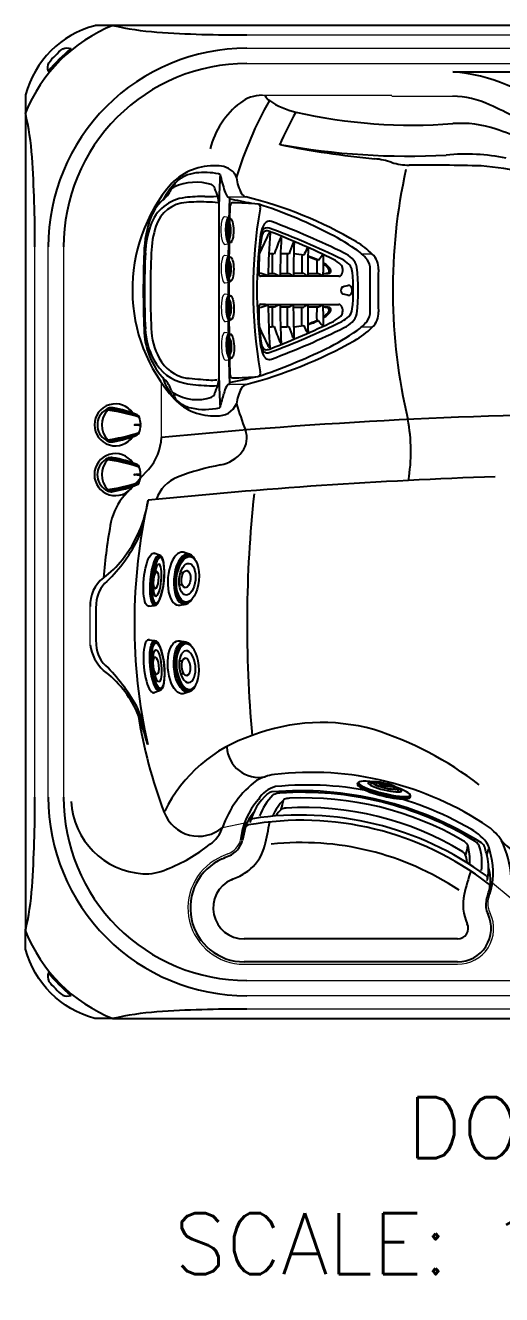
# Model space of a CAD drawing. Extents: x 526 to 610, y 679 to 808.
# Drawn here: x 526.1 to 557.3, y 678.8 to 761.9 of the extents above; entities that cross this region are included whole.
import ezdxf
from ezdxf.enums import TextEntityAlignment as Align

# ---------------------------------------------------------------- set-up
doc = ezdxf.new("R2010")
doc.units = 0
doc.header["$MEASUREMENT"] = 0
doc.layers.add('1', color=4, linetype='Continuous')
doc.layers.add('DIM', color=3, linetype='Continuous')
doc.styles.add('SIMPLEX', font='simplex')

# ---------------------------------------------------------------- blocks, each defined once
blk = doc.blocks.new('2014MF')
at = {"layer": '1', "color": 4, "linetype": 'Continuous'}
for centre, radius, start, end in [((168.897, -168.917), 238.87, 133.70123, 136.29207), ((4.233, 3.41), 0.521, 104.43036, 135.45495), ((4.137, 3.783), 0.136, 60.72499, 104.43036), ((-14.312, -13.864), 25.66, 39.98835, 43.81471), ((-20.17, -10.637), 28.761, 17.84702, 27.38701), ((-6.637, -6.643), 14.658, 10.57701, 19.19889), ((-3.741, -4.126), 0.175, 158.38337, 213.6889), ((-3.327, -4.29), 0.62, 136.29207, 158.38337), ((4.546, -4.634), 3.297, 354.06152, 11.92888), ((19.251, 20.369), 33.766, 226.74543, 229.58758), ((6.874, -4.876), 0.957, 311.67846, 354.06152), ((14.593, 29.482), 38.852, 243.65236, 250.77025), ((-2.537, -5.144), 0.221, 242.64411, 339.75172), ((-151.799, 151.817), 223.957, 314.64851, 315.34392), ((6.693, 6.835), 14.866, 250.77025, 259.91446), ((4.624, -4.802), 3.047, 259.91446, 276.83737), ((4.872, -6.875), 0.959, 276.83737, 318.31397)]:
    blk.add_arc(centre, radius, start, end, dxfattribs=at)
at = {"layer": '1', "color": 3, "linetype": 'Continuous'}
for centre, radius, start, end in [((5.155, 2.535), 0.213, 287.38922, 25.35441), ((23.554, -23.545), 31.714, 125.32051, 144.70268), ((21.354, -21.357), 28.364, 127.94372, 142.03824), ((12.279, -10.521), 14.165, 126.0076, 135.43423), ((5.594, -1.144), 2.733, 113.14378, 127.94372), ((4.683, -0.003), 1.262, 105.65321, 127.50133), ((4.41, 0.307), 0.779, 99.42794, 126.0076), ((4.322, 0.838), 0.241, 47.68982, 99.42794), ((4.421, 0.864), 0.357, 22.90459, 102.58976), ((4.088, 0.582), 0.587, 14.94554, 47.68982), ((4.815, 0.744), 0.691, 83.64096, 115.80785), ((-37.469, -18.651), 46.57, 18.59513, 24.96359), ((4.803, 1.054), 0.387, 24.51294, 76.84338), ((-40.483, -19.596), 50.159, 18.56801, 24.51294), ((-47.161, -21.91), 56.548, 19.09118, 23.60486), ((2.167, -0.762), 0.0749, 164.25598, 226.29695), ((2.454, -0.843), 0.374, 135.51554, 164.25598), ((-505.442, -512.498), 720.717, 44.823227, 45.231898), ((10.494, -12.301), 14.165, 134.4096, 143.83623), ((0.843, -2.45), 0.374, 105.58785, 134.32829), ((0.763, -2.162), 0.0749, 43.54688, 105.58785), ((513.881, 504.05), 720.717, 224.611931, 225.020601), ((1.203, -5.635), 2.805, 142.03824, 155.23358), ((0.274, -4.835), 1.57, 144.08869, 159.81265), ((-0.313, -4.402), 0.779, 143.83623, 170.41589), ((3.403, -4.188), 2.976, 3.46899, 15.06275), ((5.953, -4.001), 0.421, 321.70437, 359.08773), ((5.162, -4.37), 1.611, 0.70028, 20.65413), ((4.978, -4.325), 2.202, 2.24476, 18.56801), ((-0.703, -4.813), 0.732, 151.18991, 186.87299), ((-1.04, -4.791), 0.404, 195.65372, 244.28063), ((-0.85, -4.421), 0.372, 159.81265, 197.27072), ((-0.876, -4.429), 0.345, 197.27072, 248.59937), ((-0.843, -4.313), 0.241, 170.41589, 222.15401), ((-0.586, -4.08), 0.587, 222.15401, 254.89828), ((18.606, 37.304), 46.401, 245.00275, 251.39125), ((22.045, 47.108), 56.548, 246.23897, 250.75265), ((-2.056, 2.061), 11.392, 307.2243, 322.67234), ((-2.523, 2.521), 11.719, 309.04679, 320.78902), ((5.862, -4.344), 0.153, 223.75818, 262.92316), ((5.886, -4.15), 0.348, 262.92316, 295.03361), ((5.768, -3.883), 0.64, 294.48388, 323.6262), ((5.581, -4.091), 1.26, 320.78902, 331.23006), ((6.069, -4.359), 0.703, 331.23006, 0.70028), ((6.175, -4.279), 1.004, 325.50924, 2.24476), ((18.928, 38.737), 48.294, 245.34806, 251.52196), ((4.335, -5.867), 0.153, 6.92067, 46.08565), ((12.58, -1.384), 8.484, 208.53504, 211.34141), ((1.938, -11.568), 7.328, 58.28689, 61.58565), ((4.185, -3.408), 2.976, 254.78107, 266.37484), ((3.992, -5.957), 0.421, 270.7561, 308.13946), ((3.874, -5.772), 0.64, 306.21763, 335.35995), ((4.339, -5.982), 0.793, 270.94131, 310.8528), ((4.141, -5.891), 0.348, 334.81022, 6.92067), ((4.328, -4.953), 2.229, 251.52196, 267.88128), ((4.43, -4.834), 1.942, 251.04143, 267.69451), ((4.282, -6.202), 0.979, 267.88128, 304.38741)]:
    blk.add_arc(centre, radius, start, end, dxfattribs=at)
at = {"layer": '1', "color": 2, "linetype": 'Continuous'}
for centre, radius, start, end in [((36.478, -36.264), 48.866, 130.7637, 134.06457), ((32.922, -31.535), 42.212, 131.6463, 135.04986), ((-72.76, 210.138), 223.162, 289.87277, 290.23885), ((17.791, -30.065), 32.786, 113.38259, 115.297), ((4.505, 0.618), 0.152, 64.34359, 115.48236), ((4.819, -0.061), 0.0984, 56.16695, 113.38259), ((-4.982, -4.492), 8.177, 24.08613, 27.96165), ((-260.405, 262.332), 372.494, 314.96382, 315.15399), ((0.379, -3.473), 4.57, 41.88158, 46.15582), ((54.593, -53.906), 72.496, 132.92839, 134.63067), ((-5.038, -10.069), 13.065, 43.31494, 45.73477), ((23.281, -39.812), 43.035, 114.94023, 115.92207), ((5.16, -0.846), 0.0613, 20.48195, 114.94023), ((7.787, 3.959), 7.207, 224.07839, 227.26475), ((4.052, -1.082), 1.186, 192.53258, 212.06782), ((10.173, 5.147), 9.735, 223.92521, 227.36533), ((133.181, -130.627), 182.712, 134.83256, 135.21311), ((2.108, -3.742), 3.535, 32.34994, 42.87398), ((36.171, -36.57), 48.866, 135.77926, 139.08013), ((4.512, 4.977), 8.177, 241.88218, 245.7577), ((4.167, -2.01), 0.59, 180.56052, 210.73251), ((-119.116, -125.233), 173.888, 44.80422, 45.03256), ((-2845.766, 2845.735), 4029.293, 315.016327, 315.032449), ((39.74, -38.244), 49.973, 133.09444, 135.0996), ((8.03, -9.859), 8.53, 106.88696, 110.12843), ((1.084, -4.26), 4.654, 19.827, 27.49002), ((1.706, -4.072), 4.055, 18.79799, 29.11554), ((5.564, -1.735), 0.0395, 336.25812, 106.88696), ((-209.932, 73.339), 223.162, 339.60497, 339.97106), ((31.452, -33.001), 42.212, 134.79397, 138.19752), ((-261.615, 261.126), 372.494, 314.68984, 314.88001), ((-3.973, -7.77), 7.207, 42.57908, 45.76544), ((1.078, -4.048), 1.186, 57.77601, 77.31125), ((-5.168, -10.152), 9.735, 42.4785, 45.91862), ((4.728, -2.724), 0.471, 176.64109, 211.97962), ((10.727, 2.916), 8.547, 222.6337, 227.40535), ((90.573, -88.634), 120.961, 134.72747, 135.11625), ((-59.541, 63.82), 93.438, 313.72762, 314.54591), ((5.035, -3.148), 0.632, 37.01422, 47.69152), ((9.922, -35.449), 32.975, 96.93852, 97.64032), ((4.504, -3.457), 1.129, 353.60993, 14.61576), ((0.713, -4.369), 5.094, 11.95641, 14.19173), ((4.535, -3.54), 1.182, 352.90529, 11.02391), ((5.945, -2.775), 0.0593, 3.03986, 96.93852), ((30.023, -17.867), 32.786, 154.54683, 156.46123), ((3.479, -0.382), 4.57, 223.68801, 227.96224), ((10.09, 5.018), 13.065, 224.10906, 226.52889), ((53.763, -54.733), 72.496, 135.21316, 136.91543), ((130.27, -133.53), 182.712, 134.63072, 135.01127), ((2.006, -4.165), 0.59, 59.11132, 89.2833), ((125.564, 118.781), 173.888, 224.81127, 225.03961), ((5.629, -3.332), 0.691, 184.03757, 213.2552), ((7.365, -1.49), 3.055, 223.58235, 231.58605), ((6.224, -2.636), 1.432, 222.01754, 233.55018), ((5.424, -3.719), 0.0863, 233.55018, 287.28749), ((5.374, -3.558), 0.255, 287.28749, 336.30915), ((5.494, -3.812), 0.0766, 248.31203, 292.73342), ((5.415, -3.595), 0.308, 290.83592, 342.84413), ((5.409, -3.573), 0.217, 336.30915, 357.41719), ((-0.624, -4.496), 0.152, 154.36147, 205.50024), ((0.055, -4.812), 0.0984, 156.46123, 213.67688), ((39.755, -23.382), 43.035, 153.92175, 154.9036), ((3.742, -2.112), 3.535, 226.96984, 237.49389), ((38.142, -39.838), 49.973, 134.74423, 136.74939), ((-2837.961, 2853.518), 4029.293, 314.811379, 314.827502), ((88.393, -90.808), 120.961, 134.72758, 135.11635), ((2.718, -4.729), 0.471, 57.86421, 93.20274), ((-2.938, -10.712), 8.547, 42.43848, 47.21013), ((3.324, -5.632), 0.691, 56.58863, 85.80626), ((0.838, -5.155), 0.0613, 154.9036, 249.36188), ((1.726, -5.562), 0.0395, 162.95687, 293.58571), ((9.844, -8.05), 8.53, 159.71539, 162.95687), ((4.074, -1.711), 4.055, 240.72829, 251.04584), ((4.263, -1.089), 4.654, 242.41854, 250.01683), ((3.141, -5.037), 0.632, 222.15231, 232.82961), ((35.429, -10.011), 32.975, 172.20351, 172.90531), ((-63.651, 59.721), 93.438, 315.29792, 316.11621), ((4.373, -0.713), 5.094, 255.74737, 257.98269), ((3.452, -4.506), 1.129, 255.22807, 276.23389), ((3.54, -4.534), 1.182, 258.91518, 277.03381), ((3.565, -5.412), 0.217, 272.42664, 293.53468), ((2.626, -6.224), 1.432, 36.29365, 47.82629), ((1.487, -7.363), 3.055, 38.35305, 46.35675), ((3.55, -5.377), 0.255, 293.53468, 342.55634), ((3.594, -5.414), 0.308, 287.09497, 339.10318), ((3.711, -5.428), 0.0863, 342.55634, 36.29365), ((3.811, -5.494), 0.0766, 337.20568, 21.62707), ((2.765, -5.946), 0.0593, 172.90531, 266.80397)]:
    blk.add_arc(centre, radius, start, end, dxfattribs=at)
at = {"layer": '1', "color": 3, "linetype": 'Continuous'}
for centre, major_axis, ratio, start_param, end_param in [((5.276, -5.28), (-0.149, -0.157), 0.55883, 3.141593, 6.283185), ((5.562, -5.566), (0.228, 0.231), 0.666259, 2.803821, 6.590895)]:
    blk.add_ellipse(centre, major_axis=major_axis, ratio=ratio, start_param=start_param, end_param=end_param, dxfattribs=at)
blk = doc.blocks.new('2014P')
at = {"layer": '1', "color": 4, "linetype": 'Continuous'}
for centre, radius, start, end in [((2.603, 0.812), 6.761, 113.71084, 134.31104), ((1.061, 4.033), 3.194, 84.93016, 111.61348), ((2.834, 1.217), 6.231, 92.51445, 105.36552), ((2.598, 5.426), 2.016, 69.02825, 91.06459), ((2.383, 4.898), 2.586, 52.11262, 68.76392), ((1.201, 3.378), 4.512, 33.22466, 52.11262), ((3.658, 4.987), 1.574, 30.47776, 33.22466), ((36.329, -36.331), 56.928, 132.4853, 137.52483), ((25.56, -6.518), 23.931, 149.13987, 151.82474), ((4.986, 5.769), 0.0338, 338.71398, 30.47776), ((151.7, -151.7), 214.537, 133.36444, 136.63559), ((4.374, 4.385), 0.0521, 164.03693, 210.15761), ((5.754, 4.09), 1.463, 151.82474, 167.78752), ((4.978, 4.736), 0.75, 210.15761, 218.58164), ((-2.232, -1.259), 4.806, 135.48155, 178.7997), ((-3.878, -2.652), 3.565, 152.17961, 178.50328), ((-5.399, -2.611), 2.043, 178.52844, 212.57053), ((-3.606, -1.466), 4.17, 212.57053, 238.32564), ((-11.301, 5.675), 12.046, 297.40639, 301.90817), ((-3.559, -6.927), 2.746, 110.12898, 120.05844), ((-4.318, -4.912), 0.592, 96.97093, 108.27925), ((-4.384, -4.376), 0.0526, 61.96704, 96.97093), ((-4.85, -5.146), 0.953, 52.32999, 58.96363), ((-5.772, -4.976), 0.0457, 238.32564, 289.81831)]:
    blk.add_arc(centre, radius, start, end, dxfattribs=at)
at = {"layer": '1', "color": 3, "linetype": 'Continuous'}
for centre, radius, start, end in [((0.633, 4.189), 2.712, 51.16582, 116.44256), ((1.442, 8.608), 1.397, 265.93586, 288.64024), ((2.898, 4.292), 3.158, 105.43195, 108.64024), ((2.117, 7.087), 0.256, 73.63593, 103.40764), ((3.312, 10.926), 3.765, 252.64362, 254.30329), ((6.677, -0.75), 9.167, 116.67771, 118.57062), ((1.172, 4.143), 3.352, 27.31665, 70.44288), ((2.323, 0.791), 6.507, 116.44256, 132.53159), ((-5.492, -3.42), 12.48, 45.24571, 51.16582), ((36.912, -36.915), 57.674, 132.53159, 137.46816), ((25.901, 28.244), 32.109, 225.24571, 226.61052), ((-16.138, 14.833), 22.381, 333.46305, 334.93687), ((3.748, 5.533), 0.429, 334.93687, 20.20349), ((2.628, 5.462), 1.406, 315.03227, 333.46305), ((-2.068, -1.156), 4.777, 137.46816, 162.88175), ((-3.773, -0.631), 2.993, 162.88175, 213.17805), ((-8.741, -1.179), 1.704, 332.10008, 0.67952), ((0.994, -6.809), 9.446, 150.78445, 153.28585), ((-7.011, -2.095), 0.254, 152.10008, 202.29062), ((-4.419, -1.546), 2.9, 192.854, 244.17002), ((0.832, 2.601), 8.618, 214.40382, 224.08402), ((-5.544, -3.711), 0.466, 252.74651, 290.39569), ((-15.477, 17.999), 24.338, 294.49699, 295.92532), ((-2.563, -1.139), 3.592, 218.90351, 229.80142), ((-5.397, -2.735), 1.284, 295.92532, 315.68902)]:
    blk.add_arc(centre, radius, start, end, dxfattribs=at)
at = {"layer": '1', "color": 2, "linetype": 'Continuous'}
for centre, radius, start, end in [((2.371, 0.914), 6.06, 116.63643, 133.66496), ((0.683, 4.38), 2.205, 47.94516, 117.79037), ((-4.791, -2.248), 10.8, 42.9754, 49.93734), ((32.641, -32.643), 51.25, 132.24206, 137.75795), ((0.602, 2.479), 3.638, 34.12158, 46.41831), ((110.534, -110.013), 156.639, 132.35106, 133.04178), ((400127.582, -400130.753), 565868.693, 134.99919368, 135.00035365), ((-1.99, -1.263), 4.517, 137.12887, 162.71116), ((-3.904, -0.668), 2.513, 162.68229, 214.92154), ((192.321, 165.302), 259.505, 220.17391, 220.50129), ((-3.307, -1.787), 2.233, 220.50129, 233.54791), ((121.626, -121.206), 172.411, 137.005, 137.63165)]:
    blk.add_arc(centre, radius, start, end, dxfattribs=at)
blk = doc.blocks.new('2014AV')
at = {"layer": '1', "color": 4, "linetype": 'Continuous'}
for p, q in [((0.59, 1.004), (0.59, 0.984)), ((-1.575, 0.526), (-1.575, 0.501)), ((-1.575, -0.526), (-1.575, -0.501)), ((0.59, -1.004), (0.59, -0.984))]:
    blk.add_line(p, q, dxfattribs=at)
at = {"layer": '1', "color": 3, "linetype": 'Continuous'}
for centre, radius, start, end in [((1.863, -9.907), 10.984, 96.65413, 108.31002), ((1.993, -10.4), 11.47, 96.90962, 108.19227), ((1.812, -8.247), 9.441, 98.38361, 110.96753), ((-0.553, 0), 1.42, 316.91487, 43.08513), ((1.993, 10.4), 11.47, 251.8075, 263.09064), ((1.863, 9.907), 10.984, 251.68998, 263.34587), ((1.812, 8.247), 9.441, 249.03247, 261.61639)]:
    blk.add_arc(centre, radius, start, end, dxfattribs=at)
at = {"layer": '1', "color": 4, "linetype": 'Continuous'}
for centre, radius, start, end in [((1.395, -6.282), 7.499, 99.80764, 112.33084), ((-0.026, 0), 1.375, 213.74284, 146.18679), ((0.245, 0.369), 0.749, 74.93644, 99.81969), ((-0.057, 0.071), 1.135, 55.2054, 64.04467), ((0, 0), 1.161, 301.85239, 58.14761), ((-0.289, 0), 1.391, 159.08422, 178.28568), ((-1.092, 0.334), 0.53, 153.90726, 159.32553), ((-1.341, 0.387), 0.29, 113.06827, 141.37067), ((-0.289, 0), 1.391, 181.71482, 200.91636), ((-1.092, -0.334), 0.53, 200.67447, 206.09274), ((-1.341, -0.387), 0.29, 218.62933, 246.93173), ((1.395, 6.282), 7.499, 247.66916, 260.19236), ((0.245, -0.369), 0.749, 260.18031, 285.06356), ((-0.057, -0.071), 1.135, 295.95533, 304.7946)]:
    blk.add_arc(centre, radius, start, end, dxfattribs=at)
at = {"layer": '1', "color": 2, "linetype": 'Continuous'}
for centre, radius, start, end in [((-1.716, 0), 0.0554, 311.36187, 48.63863), ((15.926, 321.236), 321.68, 266.86338, 266.93396), ((-1.28, 0), 0.0163, 273.06604, 86.93396), ((16.137, -325.179), 325.628, 93.06604, 93.13577)]:
    blk.add_arc(centre, radius, start, end, dxfattribs=at)
blk = doc.blocks.new('EQLZR')
at = {"layer": '1', "color": 3}
for p, q in [((-1.648, 0.77), (-1.637, 0.84)), ((-0.821, 0.729), (-0.653, 0.87)), ((-0.468, 0.738), (-0.305, 0.875)), ((-0.071, 0.762), (0.028, 0.845)), ((0.35, 0.768), (0.399, 0.649)), ((0.658, 0.642), (0.744, 0.443)), ((1.056, 0.26), (0.966, 0.481)), ((1.817, -0.079), (1.828, -0.008))]:
    blk.add_line(p, q, dxfattribs=at)
at = {"layer": '1', "color": 3, "linetype": 'Continuous', "lineweight": 15}
for centre, radius, start, end in [((-0.737, 0.749), 0.0407, 129.72187, 147.09469), ((-0.393, 0.774), 0.0225, 127.32422, 160.98138), ((-0.066, 0.755), 0.00893, 127.75245, 217.50524), ((0.865, 3.596), 3.139, 253.60237, 254.91671), ((0.91, 3.761), 3.31, 254.91082, 256.1787), ((0.392, 0.644), 0.00897, 305.15638, 37.36395), ((1.739, 0), 0.0892, 354.55276, 44.14059)]:
    blk.add_arc(centre, radius, start, end, dxfattribs=at)
at = {"layer": '1', "color": 3}
for centre, major_axis, ratio, start_param, end_param in [((0.095, 0.416), (-1.732, 0.424), 0.199457, 5.160646, 10.546794), ((0.108, 0.456), (-1.693, 0.413), 0.169917, 5.194084, 10.519451), ((0.155, 0.665), (-0.766, 0.186), 0.159311, 5.384082, 10.324465), ((0.173, 0.742), (-0.439, 0.107), 0.147842, 5.084983, 10.622064)]:
    blk.add_ellipse(centre, major_axis=major_axis, ratio=ratio, start_param=start_param, end_param=end_param, dxfattribs=at)
at = {"layer": '1', "color": 4}
for centre, major_axis, ratio, start_param, end_param in [((0.135, 0.582), (-1.089, 0.265), 0.1709, 5.511534, 10.199144), ((0.156, 0.673), (-0.809, 0.197), 0.182866, 5.148447, 10.535241), ((0.174, 0.748), (-0.482, 0.116), 0.174464, 4.921104, 10.797983), ((0.085, 0.346), (-1.732, 0.424), 0.199457, 0, 3.177285)]:
    blk.add_ellipse(centre, major_axis=major_axis, ratio=ratio, start_param=start_param, end_param=end_param, dxfattribs=at)
blk.add_ellipse((0.189, 0.805), major_axis=(-0.161, 0.039), ratio=0.196838, dxfattribs=at)
at = {"layer": '1', "color": 3}
blk.add_ellipse((0.189, 0.806), major_axis=(-0.0627, 0.0154), ratio=0.176856, dxfattribs=at)
blk = doc.blocks.new('2014JETSETTERLID')
at = {"layer": '1', "color": 4}
for p, q in [((5.446, -7.193), (-8.539, -7.193)), ((5.446, -8.693), (-8.539, -8.693))]:
    blk.add_line(p, q, dxfattribs=at)
for centre, radius, start, end in [((52.77, -12.98), 62.622, 167.97269, 168.72273), ((-8.228, 0.014), 0.255, 100.76639, 167.47253), ((-4.762, -19.507), 20.08, 52.49962, 100.06606), ((-30.162, 4.536), 23.653, 346.25002, 350.08358), ((-10.1, -0.358), 1.506, 291.91786, 345.5582), ((-10.043, -0.387), 2.94, 310.94193, 346.25002), ((-8.539, -5.168), 3.525, 113.92186, 269.99949), ((-7353.453, 16552.514), 18110.132, 293.9218604, 293.923349), ((-8.539, -5.168), 2.025, 113.91931, 270.00169), ((-1833.688, 4109.769), 4499.516, 293.91931, 293.925301), ((-10.253, -0.144), 3.262, 293.9253, 310.94193), ((22.389, -8.066), 16.939, 161.71873, 167.07123), ((-8.231, 0.123), 16.277, 343.00385, 345.89094), ((7.305, -3.782), 0.259, 345.89094, 52.49962), ((8.786, -4.943), 2.982, 167.07123, 204.8906), ((8.461, -4.979), 1.176, 163.00385, 209.99177), ((5.446, -6.493), 2.2, 270.00037, 24.88467), ((5.446, -6.493), 0.7, 269.99819, 24.8906)]:
    blk.add_arc(centre, radius, start, end, dxfattribs=at)
at = {"layer": '1', "color": 3}
blk.add_arc((-4.761, -19.468), 18.58, 56.3258, 96.17116, dxfattribs=at)
blk = doc.blocks.new('2014MJ2')
at = {"layer": '1', "color": 4, "linetype": 'Continuous'}
for p, q in [((-1.79, -0.884), (-1.708, -1.222)), ((1.602, -1.264), (1.693, -0.861))]:
    blk.add_line(p, q, dxfattribs=at)
for centre, radius, start, end in [((-0.718, -0.841), 0.27, 323.55712, 12.46379), ((0.606, -0.846), 0.257, 167.00521, 217.25293)]:
    blk.add_arc(centre, radius, start, end, dxfattribs=at)
for centre, major_axis, ratio, start_param, end_param in [((-0.05, -0.824), (-1.745, 0), 0.472022, 2.973716, 6.440071), ((-0.05, -1.191), (-1.659, 0), 0.479422, 2.471507, 7.03403)]:
    blk.add_ellipse(centre, major_axis=major_axis, ratio=ratio, start_param=start_param, end_param=end_param, dxfattribs=at)
at = {"layer": '1', "color": 3, "linetype": 'Continuous'}
blk.add_ellipse((-0.05, -1.249), major_axis=(-1.562, 0), ratio=0.486682, start_param=2.662218, end_param=6.9039, dxfattribs=at)
for centre, major_axis, ratio in [((-0.05, -1.31), (-1.499, 0.014), 0.490556), ((-0.05, -1.276), (-1.044, 0.01), 0.509137)]:
    blk.add_ellipse(centre, major_axis=major_axis, ratio=ratio, dxfattribs=at)
at = {"layer": '1', "color": 4, "linetype": 'Continuous'}
blk.add_ellipse((-0.05, -1.187), major_axis=(-0.564, 0), ratio=0.533197, dxfattribs=at)
blk = doc.blocks.new('2014MJ1')
at = {"layer": '1', "color": 4, "linetype": 'Continuous'}
for p, q in [((-1.578, -1.077), (-1.491, -1.472)), ((-0.398, -1.392), (-0.366, -1.272)), ((0.732, -1.396), (0.707, -1.269)), ((1.825, -1.472), (1.912, -1.077))]:
    blk.add_line(p, q, dxfattribs=at)
at = {"layer": '1', "color": 4, "linetype": 'Continuous', "extrusion": (0, 0, -1)}
blk.add_ellipse((0.167, -1.077), major_axis=(1.745, 0), ratio=0.274322, start_param=3.020812, end_param=6.403966, dxfattribs=at)
at = {"layer": '1', "color": 3, "linetype": 'Continuous', "extrusion": (0, 0, -1)}
blk.add_ellipse((0.161, -1.463), major_axis=(1.557, 0.007), ratio=0.247797, start_param=2.802725, end_param=6.544199, dxfattribs=at)
at = {"layer": '1', "color": 4, "linetype": 'Continuous', "extrusion": (0, 0, -1)}
for centre, major_axis, ratio in [((0.167, -1.471), (1.658, 0), 0.277355), ((0.167, -1.394), (0.565, -0.002), 0.304363)]:
    blk.add_ellipse(centre, major_axis=major_axis, ratio=ratio, dxfattribs=at)
at = {"layer": '1', "color": 3, "linetype": 'Continuous', "extrusion": (0, 0, -1)}
for centre, major_axis, ratio in [((0.168, -1.542), (1.498, -0.011), 0.252895), ((0.176, -1.488), (1.053, 0.001), 0.244531)]:
    blk.add_ellipse(centre, major_axis=major_axis, ratio=ratio, dxfattribs=at)
blk = doc.blocks.new('2014M1')
at = {"layer": '1', "color": 4, "linetype": 'Continuous', "lineweight": 15}
for p, q in [((-0.901, -0.243), (-0.857, -0.521)), ((-0.231, -0.44), (-0.23, -0.505)), ((0.23, -0.505), (0.231, -0.44)), ((0.857, -0.521), (0.901, -0.243))]:
    blk.add_line(p, q, dxfattribs=at)
at = {"layer": '1', "color": 3, "linetype": 'Continuous'}
for centre, radius, start, end in [((-0.374, -1.133), 0.665, 101.30208, 119.18489), ((0, -3.007), 2.577, 77.90813, 101.30208), ((0.435, -0.977), 0.5, 58.18471, 77.90813)]:
    blk.add_arc(centre, radius, start, end, dxfattribs=at)
at = {"layer": '1', "color": 4, "linetype": 'Continuous', "lineweight": 15}
for centre, major_axis, ratio, start_param, end_param in [((0, -0.243), (-0.901, 0), 0.269705, 3.055928, 6.36885), ((-0.002, -0.523), (-0.859, -0.005), 0.272006, 2.75067, 6.690134)]:
    blk.add_ellipse(centre, major_axis=major_axis, ratio=ratio, start_param=start_param, end_param=end_param, dxfattribs=at)
at = {"layer": '1', "color": 3, "linetype": 'Continuous'}
for centre, major_axis, ratio, start_param, end_param in [((0, -0.538), (-0.826, 0), 0.255142, 2.85021, 6.573343), ((0, -0.512), (-0.548, 0.001), 0.27151, 6.136025, 9.578986)]:
    blk.add_ellipse(centre, major_axis=major_axis, ratio=ratio, start_param=start_param, end_param=end_param, dxfattribs=at)
blk.add_ellipse((0, -0.612), major_axis=(-0.793, -0.001), ratio=0.271001, dxfattribs=at)
at = {"layer": '1', "color": 4, "linetype": 'Continuous', "lineweight": 15}
blk.add_ellipse((0, -0.509), major_axis=(-0.23, 0), ratio=0.275384, dxfattribs=at)
blk = doc.blocks.new('SHORT GRILL')
at = {"layer": '1', "color": 4, "linetype": 'Continuous'}
for centre, radius, start, end in [((-4.462, 0.354), 3.986, 115.39731, 147.5268), ((-5.957, 3.503), 0.5, 77.68022, 115.39731), ((-10.636, -17.921), 22.429, 40.97205, 77.68022), ((-7.602, 2.509), 0.181, 86.55721, 132.83255), ((-10.58, -17.805), 20.711, 36.85788, 81.70425), ((-3.511, -0.99), 4.269, 120.02958, 126.43562), ((-5.567, 2.549), 0.176, 95.35437, 117.62111), ((-5.488, 1.408), 1.319, 80.87345, 94.17554), ((-9.963, -16.735), 20.002, 41.77554, 76.45464), ((5.921, -3.542), 0.5, 0.45779, 40.97205), ((4.464, -3.799), 0.625, 12.00967, 38.53557), ((0.708, -3.546), 4.37, 352.20609, 358.36565), ((-0.445, -3.593), 6.866, 353.68388, 0.45779), ((3.091, -3.984), 3.309, 329.17332, 353.68388), ((5.84, -5.477), 0.18, 332.01579, 32.13508)]:
    blk.add_arc(centre, radius, start, end, dxfattribs=at)
at = {"layer": '1', "color": 3, "linetype": 'Continuous'}
for centre, radius, start, end in [((-4.138, 0.495), 3.696, 117.79663, 142.94882), ((-5.774, 3.597), 0.188, 94.77001, 117.79663), ((-5.655, 2.174), 1.616, 79.83883, 94.77001), ((-10.358, -17.408), 21.753, 41.56906, 76.74564), ((-3.672, 0.315), 3.366, 118.79334, 139.82722), ((8663.638, -5431.323), 10231.576, 147.9164281, 147.9197202), ((-5.19, 2.995), 0.289, 92.76077, 110.86782), ((-5.144, 2.03), 1.256, 77.64284, 92.76077), ((-10.045, -16.905), 20.814, 42.94554, 75.61643), ((21048.959, -11840.296), 24144.376, 150.6419152, 150.6433103), ((1.865, -3.043), 3.534, 339.29644, 359.23017), ((4.479, -3.387), 0.973, 19.67633, 42.94554), ((5.289, -3.089), 0.11, 359.23017, 15.90621), ((4.96, -3.735), 1.222, 23.73592, 38.47587), ((5.75, -3.388), 0.36, 4.81664, 23.73592), ((2.576, -3.428), 3.533, 334.59296, 1.14817)]:
    blk.add_arc(centre, radius, start, end, dxfattribs=at)
blk = doc.blocks.new('2018 HOT SPRING JETSETTER NXT')
at = {"color": 4}
blk.add_lwpolyline([(5.721, 64.98, 0.202913), (-0.011, 59.248), (-0.011, 5.713, 0.202913), (5.721, -0.02), (78.256, -0.02, 0.202913), (83.989, 5.713), (83.989, 59.248, 0.202913), (78.256, 64.98)], format="xyb", close=True, dxfattribs=at)
at = {"layer": '1', "color": 3, "linetype": 'Continuous', "lineweight": 15}
for p, q in [((14.489, 64.367), (69.489, 64.367)), ((14.489, 63.48), (41.989, 63.48)), ((14.489, 62.48), (69.489, 62.48)), ((15.494, 60.408), (15.685, 60.408)), ((15.685, 60.408), (23.989, 60.408)), ((23.989, 60.344), (23.989, 60.343)), ((23.989, 60.343), (27.989, 60.343)), ((16.618, 57.205), (16.613, 57.194)), ((16.613, 57.194), (16.613, 57.194)), ((16.667, 57.184), (16.618, 57.205)), ((16.667, 57.184), (16.658, 57.182)), ((13.229, 53.757), (14.436, 53.759)), ((0.602, 14.48), (0.602, 50.48)), ((1.489, 32.48), (1.489, 50.48)), ((2.489, 50.48), (2.489, 32.48)), ((22.719, 50.015), (22.034, 50.015)), ((22.719, 45.226), (21.993, 45.226)), ((8.901, 38.012), (8.901, 41.518)), ((14.436, 41.482), (13.353, 41.484)), ((7.976, 33.659), (7.978, 33.657)), ((7.978, 33.659), (7.982, 33.673)), ((7.978, 33.659), (7.978, 33.657)), ((1.489, 14.48), (1.489, 32.48)), ((2.489, 32.48), (2.489, 14.48)), ((4.24, 24.445), (4.232, 26.944)), ((15.123, 15.563), (15.12, 15.561)), ((15.294, 15.663), (15.293, 15.663)), ((12.907, 12.495), (14.369, 12.799)), ((14.369, 12.799), (14.234, 12.149)), ((14.198, 12.039), (14.195, 12.031)), ((14.295, 12.336), (14.294, 12.334)), ((31.189, 11.642), (31.186, 11.647)), ((31.191, 11.637), (31.189, 11.642)), ((31.743, 7.897), (30.585, 8.84)), ((14.319, 3.541), (28.305, 3.541)), ((14.489, 2.48), (41.989, 2.48)), ((41.989, 1.48), (14.489, 1.48)), ((48.238, 0.594), (14.489, 0.594))]:
    blk.add_line(p, q, dxfattribs=at)
at = {"layer": '1', "color": 2}
for p, q in [((55.989, 61.914), (27.989, 61.914)), ((15.852, 14.731), (15.844, 14.689)), ((30.222, 10.69), (30.342, 11.104))]:
    blk.add_line(p, q, dxfattribs=at)
at = {"layer": '1', "color": 4, "linetype": 'Continuous'}
for points in [[(5.848, 64.969), (4.599, 64.969, 0.06455), (4.536, 64.961, 0.269989), (0.008, 60.435, 0.064627), (0, 60.371), (0, 59.121)], [(5.848, -0.008), (4.599, -0.008, -0.06455), (4.536, 0, -0.269989), (0.008, 4.526, -0.064627), (0, 4.59), (0, 5.84)]]:
    blk.add_lwpolyline(points, format="xyb", dxfattribs=at)
for points in [[(2.992, 63.474, 0.052002), (1.495, 61.977, -0.145561), (1.519, 62.54, -0.041549), (2.434, 63.454, -0.138511)], [(2.992, 1.487, -0.052002), (1.495, 2.984, 0.145561), (1.519, 2.421, 0.041549), (2.434, 1.507, 0.138511)]]:
    blk.add_lwpolyline(points, format="xyb", close=True, dxfattribs=at)
at = {"layer": '1', "color": 3}
for centre, radius, start, end in [((9.925, 83.001), 18.504, 256.86923, 265.91766), ((13.694, 135.812), 71.45, 265.91766, 270.63726), ((14.489, 50.48), 13, 89.99995, 180.00005), ((14.488, 50.48), 12, 89.9997, 180.0003), ((27.115, 50.599), 11.376, 48.51787, 85.5971), ((17.431, 55.555), 5.506, 127.55654, 165.74772), ((38.052, 47.622), 25.344, 150.59895, 163.06077), ((15.514, 58.048), 2.361, 90.48394, 127.55654), ((16.443, 60.747), 0.83, 204.09642, 235.43214), ((27.86, 54.27), 6.074, 65.26607, 88.7906), ((-18.019, 55.046), 18.491, 4.08034, 13.13521), ((35.481, 49.187), 20.451, 150.35287, 156.98749), ((9.573, 14.572), 49.782, 60.89241, 65.26607), ((25.088, 103.524), 47.099, 259.70114, 273.00684), ((28.857, 43.479), 13.076, 78.36318, 95.70183), ((-70.885, 51.274), 71.491, 359.3635, 4.08034), ((12.351, 51.861), 3.936, 87.52219, 134.85216), ((12.587, 54.327), 1.468, 42.74797, 92.55676), ((13.245, 54.935), 0.571, 8.01178, 42.74797), ((16.804, 55.432), 3.022, 187.94425, 208.80433), ((17.69, 47.689), 10.692, 139.37153, 222.13569), ((14.547, 54.191), 0.446, 208.80433, 255.67742), ((8.066, 27.741), 26.786, 59.45015, 76.2407), ((18.898, 46.095), 5.474, 45.73298, 59.45015), ((21.787, 49.059), 1.335, 357.76437, 45.73298), ((58.497, 47.626), 35.403, 177.76437, 182.25385), ((21.789, 46.181), 1.333, 314.23741, 2.25385), ((18.779, 49.273), 5.648, 299.19087, 314.23741), ((6.738, 70.825), 30.336, 284.70007, 299.19087), ((17.584, 39.606), 3.818, 155.24835, 170.84146), ((14.636, 40.928), 0.589, 109.84665, 152.00349), ((12.288, 42.916), 3.485, 223.53906, 273.661), ((12.635, 40.712), 1.28, 264.38604, 337.08309), ((38.059, 47.622), 25.351, 196.98993, 201.0764), ((42.038, -305.887), 345.492, 85.14848, 95.50374), ((13.952, 37.095), 11.293, 350.34572, 10.76466), ((13.042, 37.98), 1.459, 322.43692, 21.0764), ((5.648, 38.124), 3.255, 317.4176, 358.02142), ((12.341, 38.52), 2.344, 280.69473, 322.43692), ((369.455, -296.207), 490.843, 137.4176, 137.68631), ((15.853, 19.925), 16.58, 100.69473, 110.80079), ((10.792, 33.246), 2.329, 110.80079, 161.98183), ((9.276, 31.688), 3.765, 137.68631, 167.85359), ((-0.143, 35.155), 8.272, 321.64653, 351.30961), ((43.565, 25.843), 36.434, 167.21538, 192.55112), ((-9.058, 36.914), 17.355, 341.79159, 350.01731), ((41.906, 25.788), 36.924, 169.55694, 175.28863), ((-1.924, 36.05), 10.404, 314.21224, 334.00856), ((1.137, 34.142), 6.64, 306.72512, 321.64653), ((6.416, 27.067), 2.187, 126.72512, 183.23654), ((6.66, 27.053), 2.034, 130.79401, 177.26625), ((32.949, 25.797), 28.353, 177.26625, 182.73454), ((6.88, 24.754), 2.657, 186.68692, 228.17539), ((6.67, 24.542), 2.044, 182.73454, 231.75135), ((0.756, 17.016), 7.217, 24.60508, 52.91829), ((-3.572, 14.294), 12.461, 28.63758, 43.91452), ((-9.321, 13.521), 17.864, 14.26705, 21.33921), ((-4.309, 15.832), 12.488, 9.65271, 20.80075), ((39.578, 25.05), 32.62, 189.12812, 200.78862), ((15.28, 17.863), 2.093, 182.92331, 281.24712), ((16.805, 12.512), 3.484, 98.33993, 118.86228), ((18.696, -4.67), 20.768, 55.94703, 96.62687), ((19.152, 10.318), 6.614, 127.53037, 160.78098), ((16.794, 13.437), 1.774, 103.42408, 149.98711), ((18.471, -6.054), 21.319, 59.80066, 95.6228), ((-70.885, 13.686), 71.491, 355.91966, 0.6365), ((14.489, 14.48), 13, 179.99995, 270.00005), ((14.488, 14.48), 12, 179.9997, 270.0003), ((7.987, 14.456), 5, 182.94841, 266.54926), ((18.767, 11.206), 4.694, 138.36778, 174.7667), ((11.339, 14.329), 2.413, 200.78862, 310.52724), ((10.92, 13.129), 2.086, 303.56252, 342.29083), ((28.287, 9.706), 3.488, 33.61739, 54.23396), ((27.746, 9.7), 3.04, 32.66056, 61.53101), ((24.692, 8.67), 7.145, 4.38712, 24.53963), ((32.823, 12.818), 2.014, 215.87556, 318.834), ((5.616, 19.32), 10.225, 290.78713, 309.15689), ((27.403, 10.185), 3.124, 7.69817, 21.69061), ((26.477, 9.5), 4.17, 341.1825, 15.35484), ((7.881, 12.699), 3.24, 266.54926, 294.91033), ((-18.019, 9.915), 18.491, 346.86479, 355.91966), ((9.925, -18.04), 18.504, 94.08234, 103.13077), ((13.694, -70.851), 71.45, 89.36274, 94.08234)]:
    blk.add_arc(centre, radius, start, end, dxfattribs=at)
at = {"layer": '1', "color": 2}
for centre, radius, start, end in [((18.811, 64.184), 5.004, 235.43214, 257.26321), ((25.356, 93.138), 34.689, 257.26321, 274.3525), ((28.526, 51.485), 7.085, 71.06864, 94.3525), ((0.757, -29.478), 92.679, 68.84941, 71.06864), ((28.488, 114.923), 58.941, 258.42138, 264.53377), ((22.384, 51.137), 5.137, 71.7056, 84.53377), ((25.111, 59.385), 3.55, 251.7056, 270.29012), ((25.876, -91.555), 147.392, 88.4571, 90.29012), ((26.003, 16.254), 39.715, 80.1193, 84.45017), ((60.339, 47.638), 36.287, 167.42227, 193.43984), ((9.553, 31.412), 22.529, 76.45011, 80.29829), ((9.553, 63.829), 22.529, 279.69961, 284.20284), ((41.988, -300.041), 335.668, 91.91468, 95.80554), ((93.785, 25.797), 79.275, 173.8311, 185.27479), ((19.429, 6.578), 12.781, 74.63471, 111.01672), ((17.827, 9.273), 9.705, 107.89314, 153.85673), ((15.658, -3.193), 23.226, 52.72968, 72.05057), ((17.929, 10.993), 3.876, 140.72044, 170.52439), ((26.574, 8.883), 3.892, 345.07023, 14.93866)]:
    blk.add_arc(centre, radius, start, end, dxfattribs=at)
at = {"layer": '1', "color": 3, "linetype": 'Continuous', "lineweight": 15}
for centre, radius, start, end in [((12.729, 12.115), 1.446, 291.54553, 340.56656), ((14.319, 7.218), 3.677, 117.24173, 269.99735), ((15.79, 4.362), 6.889, 111.54553, 117.24173), ((31.55, 7.496), 1.268, 171.75603, 208.79058), ((32.304, 7.387), 2.03, 157.79378, 171.75603), ((28.332, 5.876), 2.335, 269.32716, 25.61393)]:
    blk.add_arc(centre, radius, start, end, dxfattribs=at)
at = {"color": 1}
for name, p in [('EQLZR', (23.398, 14.559)), ('2014JETSETTERLID', (22.859, 12.389))]:
    blk.add_blockref(name, p, dxfattribs=at)
at = {"layer": '1', "color": 1, "linetype": 'Continuous'}
for name, p, rotation in [('2014P', (13.265, 47.606), 44.99999999999971), ('2014MF', (13.319, 47.643), 44.99999999999971), ('2014M1', (12.795, 51.548), 90.8375327892873), ('2014M1', (12.809, 49.02), 90.8375327892873), ('2014M1', (12.823, 46.491), 90.8375327892873), ('2014M1', (12.837, 43.963), 92.11180794309433), ('2014AV', (5.866, 38.839), 180), ('2014AV', (5.858, 35.581), 180), ('2014MJ1', (7.139, 28.646), 84.40689311285571), ('2014MJ2', (9.33, 28.899), 84.96620009236129)]:
    blk.add_blockref(name, p, dxfattribs=dict(at, rotation=rotation))
at = {"layer": '1', "color": 1, "linetype": 'Continuous', "xscale": -1}
for name, p, rotation in [('2014MJ1', (7.139, 23.102), 95.59310688714427), ('2014MJ2', (9.33, 22.85), 95.03379990763871)]:
    blk.add_blockref(name, p, dxfattribs=dict(at, rotation=rotation))
at = {"layer": '1', "color": 1, "rotation": 17.00060277669986}
blk.add_blockref('SHORT GRILL', (22.906, 12.714), dxfattribs=at)

msp = doc.modelspace()

# ---------------------------------------------------------------- block references
at = {"layer": '1'}
msp.add_blockref('2018 HOT SPRING JETSETTER NXT', (526.119, 696.877), dxfattribs=at)

# ---------------------------------------------------------------- texts
at = {"layer": 'DIM', "style": 'SIMPLEX'}
for s, p in [('DOOR SIDE', (565.684, 687.724)), ('SCALE: 1/4" = 1\'-0"', (565.756, 680.131))]:
    msp.add_text(s, height=4, dxfattribs=at).set_placement(p, align=Align.CENTER)

doc.saveas('drawing.dxf')
